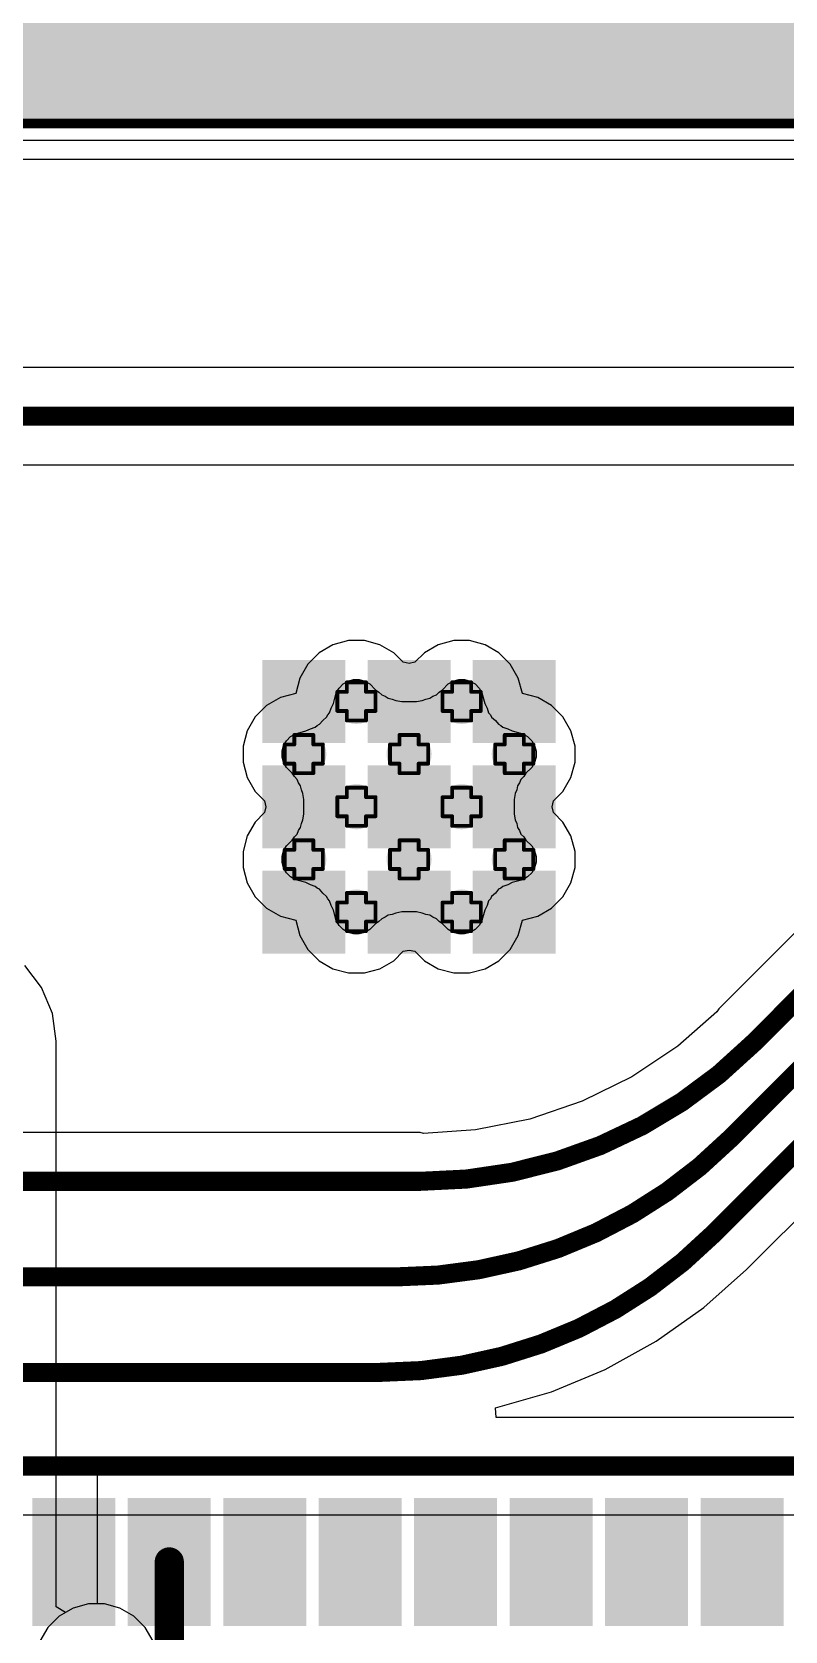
# Model space of a CAD drawing. Header units: inches. Extents: x -5 to 501, y -9 to 81.
# Drawn here: x 33.93 to 43.95, y 13.68 to 34.94 of the extents above; entities that cross this region are included whole.
import ezdxf

# ---------------------------------------------------------------- set-up
doc = ezdxf.new("R2010")
doc.units = ezdxf.units.IN
for name, color, linetype in [('Bottom Layer', 5, 'Continuous'), ('Drill Drawing', 1, 'Continuous'), ('Ground', 16, 'Continuous'), ('Keep-Out Layer', 6, 'Continuous'), ('Multi-Layer', 9, 'Continuous'), ('Pad Holes', 156, 'Continuous'), ('Power', 76, 'Continuous'), ('Top Layer', 1, 'Continuous'), ('Top Overlay', 2, 'Continuous'), ('Top Paste', 8, 'Continuous'), ('Top Solder', 216, 'Continuous')]:
    doc.layers.add(name, color=color, linetype=linetype)

msp = doc.modelspace()

# ---------------------------------------------------------------- hatches: boundary and pattern name
at = {"layer": 'Bottom Layer'}
h = msp.add_hatch(color=5, dxfattribs=at)
edge = h.paths.add_edge_path()
edge.add_arc((38.248, 26.04), 0.3, 0, 360)
h = msp.add_hatch(color=5, dxfattribs=at)
edge = h.paths.add_edge_path()
edge.add_arc((39.648, 26.04), 0.3, 0, 360)
h = msp.add_hatch(color=5, dxfattribs=at)
edge = h.paths.add_edge_path()
edge.add_arc((37.548, 25.34), 0.3, 0, 360)
h = msp.add_hatch(color=5, dxfattribs=at)
edge = h.paths.add_edge_path()
edge.add_arc((38.948, 25.34), 0.3, 0, 360)
h = msp.add_hatch(color=5, dxfattribs=at)
edge = h.paths.add_edge_path()
edge.add_arc((40.348, 25.34), 0.3, 0, 360)
h = msp.add_hatch(color=5, dxfattribs=at)
edge = h.paths.add_edge_path()
edge.add_arc((38.248, 24.64), 0.3, 0, 360)
h = msp.add_hatch(color=5, dxfattribs=at)
edge = h.paths.add_edge_path()
edge.add_arc((39.648, 24.64), 0.3, 0, 360)
h = msp.add_hatch(color=5, dxfattribs=at)
edge = h.paths.add_edge_path()
edge.add_arc((37.548, 23.94), 0.3, 0, 360)
h = msp.add_hatch(color=5, dxfattribs=at)
edge = h.paths.add_edge_path()
edge.add_arc((38.948, 23.94), 0.3, 0, 360)
h = msp.add_hatch(color=5, dxfattribs=at)
edge = h.paths.add_edge_path()
edge.add_arc((40.348, 23.94), 0.3, 0, 360)
h = msp.add_hatch(color=5, dxfattribs=at)
edge = h.paths.add_edge_path()
edge.add_arc((38.248, 23.24), 0.3, 0, 360)
h = msp.add_hatch(color=5, dxfattribs=at)
edge = h.paths.add_edge_path()
edge.add_arc((39.648, 23.24), 0.3, 0, 360)
at = {"layer": 'Ground'}
h = msp.add_hatch(color=16, dxfattribs=at)
edge = h.paths.add_edge_path()
edge.add_arc((38.248, 26.04), 0.3, 0, 360)
h = msp.add_hatch(color=16, dxfattribs=at)
edge = h.paths.add_edge_path()
edge.add_arc((39.648, 26.04), 0.3, 0, 360)
h = msp.add_hatch(color=16, dxfattribs=at)
edge = h.paths.add_edge_path()
edge.add_arc((37.548, 25.34), 0.3, 0, 360)
h = msp.add_hatch(color=16, dxfattribs=at)
edge = h.paths.add_edge_path()
edge.add_arc((38.948, 25.34), 0.3, 0, 360)
h = msp.add_hatch(color=16, dxfattribs=at)
edge = h.paths.add_edge_path()
edge.add_arc((40.348, 25.34), 0.3, 0, 360)
h = msp.add_hatch(color=16, dxfattribs=at)
edge = h.paths.add_edge_path()
edge.add_arc((38.248, 24.64), 0.3, 0, 360)
h = msp.add_hatch(color=16, dxfattribs=at)
edge = h.paths.add_edge_path()
edge.add_arc((39.648, 24.64), 0.3, 0, 360)
h = msp.add_hatch(color=16, dxfattribs=at)
edge = h.paths.add_edge_path()
edge.add_arc((37.548, 23.94), 0.3, 0, 360)
h = msp.add_hatch(color=16, dxfattribs=at)
edge = h.paths.add_edge_path()
edge.add_arc((38.948, 23.94), 0.3, 0, 360)
h = msp.add_hatch(color=16, dxfattribs=at)
edge = h.paths.add_edge_path()
edge.add_arc((40.348, 23.94), 0.3, 0, 360)
h = msp.add_hatch(color=16, dxfattribs=at)
edge = h.paths.add_edge_path()
edge.add_arc((38.248, 23.24), 0.3, 0, 360)
h = msp.add_hatch(color=16, dxfattribs=at)
edge = h.paths.add_edge_path()
edge.add_arc((39.648, 23.24), 0.3, 0, 360)
at = {"layer": 'Keep-Out Layer'}
msp.add_hatch(color=6, dxfattribs=at).paths.add_polyline_path([(31.156, 33.767), (49.24, 33.767), (49.24, 39.863), (31.156, 39.863)])
at = {"layer": 'Multi-Layer'}
h = msp.add_hatch(color=9, dxfattribs=at)
edge = h.paths.add_edge_path()
edge.add_arc((38.248, 26.04), 0.3, 0, 360)
h = msp.add_hatch(color=9, dxfattribs=at)
edge = h.paths.add_edge_path()
edge.add_arc((39.648, 26.04), 0.3, 0, 360)
h = msp.add_hatch(color=9, dxfattribs=at)
edge = h.paths.add_edge_path()
edge.add_arc((37.548, 25.34), 0.3, 0, 360)
h = msp.add_hatch(color=9, dxfattribs=at)
edge = h.paths.add_edge_path()
edge.add_arc((38.948, 25.34), 0.3, 0, 360)
h = msp.add_hatch(color=9, dxfattribs=at)
edge = h.paths.add_edge_path()
edge.add_arc((40.348, 25.34), 0.3, 0, 360)
h = msp.add_hatch(color=9, dxfattribs=at)
edge = h.paths.add_edge_path()
edge.add_arc((38.248, 24.64), 0.3, 0, 360)
h = msp.add_hatch(color=9, dxfattribs=at)
edge = h.paths.add_edge_path()
edge.add_arc((39.648, 24.64), 0.3, 0, 360)
h = msp.add_hatch(color=9, dxfattribs=at)
edge = h.paths.add_edge_path()
edge.add_arc((37.548, 23.94), 0.3, 0, 360)
h = msp.add_hatch(color=9, dxfattribs=at)
edge = h.paths.add_edge_path()
edge.add_arc((38.948, 23.94), 0.3, 0, 360)
h = msp.add_hatch(color=9, dxfattribs=at)
edge = h.paths.add_edge_path()
edge.add_arc((40.348, 23.94), 0.3, 0, 360)
h = msp.add_hatch(color=9, dxfattribs=at)
edge = h.paths.add_edge_path()
edge.add_arc((38.248, 23.24), 0.3, 0, 360)
h = msp.add_hatch(color=9, dxfattribs=at)
edge = h.paths.add_edge_path()
edge.add_arc((39.648, 23.24), 0.3, 0, 360)
at = {"layer": 'Pad Holes'}
h = msp.add_hatch(color=7, dxfattribs=at)
edge = h.paths.add_edge_path()
edge.add_arc((38.248, 26.04), 0.15, 0, 360)
h = msp.add_hatch(color=7, dxfattribs=at)
edge = h.paths.add_edge_path()
edge.add_arc((39.648, 26.04), 0.15, 0, 360)
h = msp.add_hatch(color=7, dxfattribs=at)
edge = h.paths.add_edge_path()
edge.add_arc((37.548, 25.34), 0.15, 0, 360)
h = msp.add_hatch(color=7, dxfattribs=at)
edge = h.paths.add_edge_path()
edge.add_arc((38.948, 25.34), 0.15, 0, 360)
h = msp.add_hatch(color=7, dxfattribs=at)
edge = h.paths.add_edge_path()
edge.add_arc((40.348, 25.34), 0.15, 0, 360)
h = msp.add_hatch(color=7, dxfattribs=at)
edge = h.paths.add_edge_path()
edge.add_arc((38.248, 24.64), 0.15, 0, 360)
h = msp.add_hatch(color=7, dxfattribs=at)
edge = h.paths.add_edge_path()
edge.add_arc((39.648, 24.64), 0.15, 0, 360)
h = msp.add_hatch(color=7, dxfattribs=at)
edge = h.paths.add_edge_path()
edge.add_arc((37.548, 23.94), 0.15, 0, 360)
h = msp.add_hatch(color=7, dxfattribs=at)
edge = h.paths.add_edge_path()
edge.add_arc((38.948, 23.94), 0.15, 0, 360)
h = msp.add_hatch(color=7, dxfattribs=at)
edge = h.paths.add_edge_path()
edge.add_arc((40.348, 23.94), 0.15, 0, 360)
h = msp.add_hatch(color=7, dxfattribs=at)
edge = h.paths.add_edge_path()
edge.add_arc((38.248, 23.24), 0.15, 0, 360)
h = msp.add_hatch(color=7, dxfattribs=at)
edge = h.paths.add_edge_path()
edge.add_arc((39.648, 23.24), 0.15, 0, 360)
at = {"layer": 'Power'}
h = msp.add_hatch(color=76, dxfattribs=at)
edge = h.paths.add_edge_path()
edge.add_arc((38.248, 26.04), 0.3, 0, 360)
h = msp.add_hatch(color=76, dxfattribs=at)
edge = h.paths.add_edge_path()
edge.add_arc((39.648, 26.04), 0.3, 0, 360)
h = msp.add_hatch(color=76, dxfattribs=at)
edge = h.paths.add_edge_path()
edge.add_arc((37.548, 25.34), 0.3, 0, 360)
h = msp.add_hatch(color=76, dxfattribs=at)
edge = h.paths.add_edge_path()
edge.add_arc((38.948, 25.34), 0.3, 0, 360)
h = msp.add_hatch(color=76, dxfattribs=at)
edge = h.paths.add_edge_path()
edge.add_arc((40.348, 25.34), 0.3, 0, 360)
h = msp.add_hatch(color=76, dxfattribs=at)
edge = h.paths.add_edge_path()
edge.add_arc((38.248, 24.64), 0.3, 0, 360)
h = msp.add_hatch(color=76, dxfattribs=at)
edge = h.paths.add_edge_path()
edge.add_arc((39.648, 24.64), 0.3, 0, 360)
h = msp.add_hatch(color=76, dxfattribs=at)
edge = h.paths.add_edge_path()
edge.add_arc((37.548, 23.94), 0.3, 0, 360)
h = msp.add_hatch(color=76, dxfattribs=at)
edge = h.paths.add_edge_path()
edge.add_arc((38.948, 23.94), 0.3, 0, 360)
h = msp.add_hatch(color=76, dxfattribs=at)
edge = h.paths.add_edge_path()
edge.add_arc((40.348, 23.94), 0.3, 0, 360)
h = msp.add_hatch(color=76, dxfattribs=at)
edge = h.paths.add_edge_path()
edge.add_arc((38.248, 23.24), 0.3, 0, 360)
h = msp.add_hatch(color=76, dxfattribs=at)
edge = h.paths.add_edge_path()
edge.add_arc((39.648, 23.24), 0.3, 0, 360)
at = {"layer": 'Top Layer'}
for points in [[(37.098, 26.49), (37.998, 26.49), (37.998, 25.59), (37.098, 25.59)], [(38.498, 26.49), (39.398, 26.49), (39.398, 25.59), (38.498, 25.59)], [(39.898, 26.49), (40.798, 26.49), (40.798, 25.59), (39.898, 25.59)], [(37.098, 25.09), (37.998, 25.09), (37.998, 24.19), (37.098, 24.19)], [(38.498, 25.09), (39.398, 25.09), (39.398, 24.19), (38.498, 24.19)], [(39.898, 25.09), (40.798, 25.09), (40.798, 24.19), (39.898, 24.19)], [(37.098, 23.69), (37.998, 23.69), (37.998, 22.79), (37.098, 22.79)], [(38.498, 23.69), (39.398, 23.69), (39.398, 22.79), (38.498, 22.79)], [(39.898, 23.69), (40.798, 23.69), (40.798, 22.79), (39.898, 22.79)], [(34.038, 13.85), (34.038, 15.35), (34.938, 15.35), (34.938, 13.85)], [(35.308, 13.85), (35.308, 15.35), (36.208, 15.35), (36.208, 13.85)], [(36.578, 13.85), (36.578, 15.35), (37.478, 15.35), (37.478, 13.85)], [(37.848, 13.85), (37.848, 15.35), (38.748, 15.35), (38.748, 13.85)], [(39.118, 13.85), (39.118, 15.35), (40.018, 15.35), (40.018, 13.85)], [(40.388, 13.85), (40.388, 15.35), (41.288, 15.35), (41.288, 13.85)], [(41.658, 13.85), (41.658, 15.35), (42.558, 15.35), (42.558, 13.85)], [(42.928, 13.85), (42.928, 15.35), (43.828, 15.35), (43.828, 13.85)]]:
    msp.add_hatch(color=1, dxfattribs=at).paths.add_polyline_path(points)
h = msp.add_hatch(color=1, dxfattribs=at)
edge = h.paths.add_edge_path()
edge.add_arc((38.248, 26.04), 0.3, 0, 360)
h = msp.add_hatch(color=1, dxfattribs=at)
edge = h.paths.add_edge_path()
edge.add_arc((39.648, 26.04), 0.3, 0, 360)
h = msp.add_hatch(color=1, dxfattribs=at)
edge = h.paths.add_edge_path()
edge.add_arc((37.548, 25.34), 0.3, 0, 360)
h = msp.add_hatch(color=1, dxfattribs=at)
edge = h.paths.add_edge_path()
edge.add_arc((38.948, 25.34), 0.3, 0, 360)
h = msp.add_hatch(color=1, dxfattribs=at)
edge = h.paths.add_edge_path()
edge.add_arc((40.348, 25.34), 0.3, 0, 360)
h = msp.add_hatch(color=1, dxfattribs=at)
edge = h.paths.add_edge_path()
edge.add_arc((38.248, 24.64), 0.3, 0, 360)
h = msp.add_hatch(color=1, dxfattribs=at)
edge = h.paths.add_edge_path()
edge.add_arc((39.648, 24.64), 0.3, 0, 360)
h = msp.add_hatch(color=1, dxfattribs=at)
edge = h.paths.add_edge_path()
edge.add_arc((37.548, 23.94), 0.3, 0, 360)
h = msp.add_hatch(color=1, dxfattribs=at)
edge = h.paths.add_edge_path()
edge.add_arc((38.948, 23.94), 0.3, 0, 360)
h = msp.add_hatch(color=1, dxfattribs=at)
edge = h.paths.add_edge_path()
edge.add_arc((40.348, 23.94), 0.3, 0, 360)
h = msp.add_hatch(color=1, dxfattribs=at)
edge = h.paths.add_edge_path()
edge.add_arc((38.248, 23.24), 0.3, 0, 360)
h = msp.add_hatch(color=1, dxfattribs=at)
edge = h.paths.add_edge_path()
edge.add_arc((39.648, 23.24), 0.3, 0, 360)
at = {"layer": 'Top Paste'}
for points in [[(37.098, 26.49), (37.998, 26.49), (37.998, 25.59), (37.098, 25.59)], [(38.498, 26.49), (39.398, 26.49), (39.398, 25.59), (38.498, 25.59)], [(39.898, 26.49), (40.798, 26.49), (40.798, 25.59), (39.898, 25.59)], [(37.098, 25.09), (37.998, 25.09), (37.998, 24.19), (37.098, 24.19)], [(38.498, 25.09), (39.398, 25.09), (39.398, 24.19), (38.498, 24.19)], [(39.898, 25.09), (40.798, 25.09), (40.798, 24.19), (39.898, 24.19)], [(37.098, 23.69), (37.998, 23.69), (37.998, 22.79), (37.098, 22.79)], [(38.498, 23.69), (39.398, 23.69), (39.398, 22.79), (38.498, 22.79)], [(39.898, 23.69), (40.798, 23.69), (40.798, 22.79), (39.898, 22.79)], [(34.038, 13.85), (34.038, 15.35), (34.938, 15.35), (34.938, 13.85)], [(35.308, 13.85), (35.308, 15.35), (36.208, 15.35), (36.208, 13.85)], [(36.578, 13.85), (36.578, 15.35), (37.478, 15.35), (37.478, 13.85)], [(37.848, 13.85), (37.848, 15.35), (38.748, 15.35), (38.748, 13.85)], [(39.118, 13.85), (39.118, 15.35), (40.018, 15.35), (40.018, 13.85)], [(40.388, 13.85), (40.388, 15.35), (41.288, 15.35), (41.288, 13.85)], [(41.658, 13.85), (41.658, 15.35), (42.558, 15.35), (42.558, 13.85)], [(42.928, 13.85), (42.928, 15.35), (43.828, 15.35), (43.828, 13.85)]]:
    msp.add_hatch(color=8, dxfattribs=at).paths.add_polyline_path(points)
at = {"layer": 'Top Solder'}
for points in [[(36.996, 26.591), (38.1, 26.591), (38.1, 25.488), (36.996, 25.488)], [(38.396, 26.591), (39.5, 26.591), (39.5, 25.488), (38.396, 25.488)], [(39.796, 26.591), (40.9, 26.591), (40.9, 25.488), (39.796, 25.488)], [(36.996, 25.191), (38.1, 25.191), (38.1, 24.088), (36.996, 24.088)], [(38.396, 25.191), (39.5, 25.191), (39.5, 24.088), (38.396, 24.088)], [(39.796, 25.191), (40.9, 25.191), (40.9, 24.088), (39.796, 24.088)], [(36.996, 23.791), (38.1, 23.791), (38.1, 22.688), (36.996, 22.688)], [(38.396, 23.791), (39.5, 23.791), (39.5, 22.688), (38.396, 22.688)], [(39.796, 23.791), (40.9, 23.791), (40.9, 22.688), (39.796, 22.688)], [(33.936, 13.748), (33.936, 15.451), (35.04, 15.451), (35.04, 13.748)], [(35.206, 13.748), (35.206, 15.451), (36.31, 15.451), (36.31, 13.748)], [(36.476, 13.748), (36.476, 15.451), (37.58, 15.451), (37.58, 13.748)], [(37.746, 13.748), (37.746, 15.451), (38.85, 15.451), (38.85, 13.748)], [(39.016, 13.748), (39.016, 15.451), (40.12, 15.451), (40.12, 13.748)], [(40.286, 13.748), (40.286, 15.451), (41.39, 15.451), (41.39, 13.748)], [(41.556, 13.748), (41.556, 15.451), (42.66, 15.451), (42.66, 13.748)], [(42.826, 13.748), (42.826, 15.451), (43.93, 15.451), (43.93, 13.748)]]:
    msp.add_hatch(color=216, dxfattribs=at).paths.add_polyline_path(points)

# ---------------------------------------------------------------- linework, layer by layer
at = {"layer": 'Bottom Layer'}
for p, q in [((21.107, 33.503), (59.411, 33.503)), ((31.156, 33.249), (49.24, 33.249)), ((49.765, 30.48), (33.286, 30.48)), ((33.286, 29.185), (49.765, 29.185)), ((50.211, 29.095), (43.068, 21.952)), ((43.448, 18.497), (49.524, 24.573)), ((43.043, 21.914), (42.523, 21.458)), ((43.068, 21.952), (43.043, 21.914)), ((42.523, 21.458), (41.91, 21.049)), ((41.91, 21.049), (41.25, 20.724)), ((41.25, 20.724), (40.553, 20.487)), ((40.553, 20.487), (39.831, 20.343)), ((39.096, 20.307), (33.286, 20.307)), ((39.14, 20.298), (39.096, 20.307)), ((39.831, 20.343), (39.14, 20.298)), ((43.438, 18.49), (43.448, 18.497)), ((42.869, 17.981), (43.438, 18.49)), ((42.237, 17.533), (42.869, 17.981)), ((41.558, 17.158), (42.237, 17.533)), ((40.842, 16.862), (41.558, 17.158)), ((40.098, 16.647), (40.842, 16.862)), ((40.108, 16.522), (40.098, 16.647)), ((45.252, 16.522), (40.108, 16.522)), ((33.286, 15.228), (45.252, 15.228)), ((34.684, 14.041), (34.478, 13.986)), ((34.897, 14.041), (34.684, 14.041)), ((35.102, 13.986), (34.897, 14.041)), ((34.294, 13.88), (34.144, 13.73)), ((34.478, 13.986), (34.294, 13.88)), ((35.286, 13.88), (35.102, 13.986)), ((35.437, 13.73), (35.286, 13.88)), ((34.144, 13.73), (34.037, 13.545)), ((35.543, 13.545), (35.437, 13.73))]:
    msp.add_line(p, q, dxfattribs=at)
at = {"layer": 'Bottom Layer', "const_width": 0.254}
for points in [[(43.526, 21.494), (53.877, 31.845)], [(43.218, 20.224), (54.46, 31.466)], [(42.99, 18.954), (54.78, 30.745)], [(32.791, 29.832), (49.765, 29.832)], [(32.791, 19.66), (39.096, 19.66)], [(32.791, 18.39), (38.789, 18.39)], [(32.791, 17.12), (38.56, 17.12)], [(32.791, 15.875), (45.252, 15.875)]]:
    msp.add_lwpolyline(points, dxfattribs=at)
for points in [[(43.526, 21.494, -0.198912), (39.096, 19.66)], [(43.218, 20.224, -0.198913), (38.789, 18.39)], [(42.99, 18.954, -0.198913), (38.56, 17.12)]]:
    msp.add_lwpolyline(points, format="xyb", dxfattribs=at)
at = {"layer": 'Bottom Layer', "const_width": 0.127}
for points in [[(43.462, 21.494, 1), (43.589, 21.494, 1)], [(43.462, 21.494, 1), (43.589, 21.494, 1)], [(43.155, 20.224, 1), (43.282, 20.224, 1)], [(43.155, 20.224, 1), (43.282, 20.224, 1)], [(39.032, 19.66, 1), (39.159, 19.66, 1)], [(39.032, 19.66, 1), (39.159, 19.66, 1)], [(42.926, 18.954, 1), (43.053, 18.954, 1)], [(42.926, 18.954, 1), (43.053, 18.954, 1)], [(38.725, 18.39, 1), (38.852, 18.39, 1)], [(38.725, 18.39, 1), (38.852, 18.39, 1)], [(38.496, 17.12, 1), (38.623, 17.12, 1)], [(38.496, 17.12, 1), (38.623, 17.12, 1)]]:
    msp.add_lwpolyline(points, format="xyb", close=True, dxfattribs=at)
at = {"layer": 'Drill Drawing', "const_width": 0.0508}
for points in [[(37.994, 25.913), (37.994, 26.167)], [(37.994, 26.167), (38.121, 26.167)], [(38.121, 26.167), (38.121, 26.294)], [(38.121, 26.294), (38.375, 26.294)], [(38.375, 26.167), (38.375, 26.294)], [(38.375, 26.167), (38.502, 26.167)], [(38.502, 25.913), (38.502, 26.167)], [(39.394, 25.913), (39.394, 26.167)], [(39.394, 26.167), (39.521, 26.167)], [(39.521, 26.167), (39.521, 26.294)], [(39.521, 26.294), (39.775, 26.294)], [(39.775, 26.167), (39.775, 26.294)], [(39.775, 26.167), (39.902, 26.167)], [(39.902, 25.913), (39.902, 26.167)], [(37.994, 25.913), (38.121, 25.913)], [(38.121, 25.786), (38.121, 25.913)], [(38.375, 25.913), (38.502, 25.913)], [(38.375, 25.786), (38.375, 25.913)], [(39.394, 25.913), (39.521, 25.913)], [(39.521, 25.786), (39.521, 25.913)], [(39.775, 25.913), (39.902, 25.913)], [(39.775, 25.786), (39.775, 25.913)], [(38.121, 25.786), (38.375, 25.786)], [(39.521, 25.786), (39.775, 25.786)], [(37.421, 25.467), (37.421, 25.594)], [(37.421, 25.594), (37.675, 25.594)], [(37.675, 25.467), (37.675, 25.594)], [(38.821, 25.467), (38.821, 25.594)], [(38.821, 25.594), (39.075, 25.594)], [(39.075, 25.467), (39.075, 25.594)], [(40.221, 25.467), (40.221, 25.594)], [(40.221, 25.594), (40.475, 25.594)], [(40.475, 25.467), (40.475, 25.594)], [(37.294, 25.213), (37.294, 25.467)], [(37.294, 25.467), (37.421, 25.467)], [(37.675, 25.467), (37.802, 25.467)], [(37.802, 25.213), (37.802, 25.467)], [(38.694, 25.213), (38.694, 25.467)], [(38.694, 25.467), (38.821, 25.467)], [(39.075, 25.467), (39.202, 25.467)], [(39.202, 25.213), (39.202, 25.467)], [(40.094, 25.213), (40.094, 25.467)], [(40.094, 25.467), (40.221, 25.467)], [(40.475, 25.467), (40.602, 25.467)], [(40.602, 25.213), (40.602, 25.467)], [(37.294, 25.213), (37.421, 25.213)], [(37.421, 25.086), (37.421, 25.213)], [(37.421, 25.086), (37.675, 25.086)], [(37.675, 25.213), (37.802, 25.213)], [(37.675, 25.086), (37.675, 25.213)], [(38.694, 25.213), (38.821, 25.213)], [(38.821, 25.086), (38.821, 25.213)], [(38.821, 25.086), (39.075, 25.086)], [(39.075, 25.213), (39.202, 25.213)], [(39.075, 25.086), (39.075, 25.213)], [(40.094, 25.213), (40.221, 25.213)], [(40.221, 25.086), (40.221, 25.213)], [(40.221, 25.086), (40.475, 25.086)], [(40.475, 25.213), (40.602, 25.213)], [(40.475, 25.086), (40.475, 25.213)], [(38.121, 24.767), (38.121, 24.894)], [(38.121, 24.894), (38.375, 24.894)], [(38.375, 24.767), (38.375, 24.894)], [(39.521, 24.767), (39.521, 24.894)], [(39.521, 24.894), (39.775, 24.894)], [(39.775, 24.767), (39.775, 24.894)], [(37.994, 24.513), (37.994, 24.767)], [(37.994, 24.767), (38.121, 24.767)], [(38.375, 24.767), (38.502, 24.767)], [(38.502, 24.513), (38.502, 24.767)], [(39.394, 24.513), (39.394, 24.767)], [(39.394, 24.767), (39.521, 24.767)], [(39.775, 24.767), (39.902, 24.767)], [(39.902, 24.513), (39.902, 24.767)], [(37.994, 24.513), (38.121, 24.513)], [(38.121, 24.386), (38.121, 24.513)], [(38.375, 24.513), (38.502, 24.513)], [(38.375, 24.386), (38.375, 24.513)], [(39.394, 24.513), (39.521, 24.513)], [(39.521, 24.386), (39.521, 24.513)], [(39.775, 24.513), (39.902, 24.513)], [(39.775, 24.386), (39.775, 24.513)], [(38.121, 24.386), (38.375, 24.386)], [(39.521, 24.386), (39.775, 24.386)], [(37.294, 23.813), (37.294, 24.067)], [(37.294, 24.067), (37.421, 24.067)], [(37.421, 24.067), (37.421, 24.194)], [(37.421, 24.194), (37.675, 24.194)], [(37.675, 24.067), (37.675, 24.194)], [(37.675, 24.067), (37.802, 24.067)], [(37.802, 23.813), (37.802, 24.067)], [(38.694, 23.813), (38.694, 24.067)], [(38.694, 24.067), (38.821, 24.067)], [(38.821, 24.067), (38.821, 24.194)], [(38.821, 24.194), (39.075, 24.194)], [(39.075, 24.067), (39.075, 24.194)], [(39.075, 24.067), (39.202, 24.067)], [(39.202, 23.813), (39.202, 24.067)], [(40.094, 23.813), (40.094, 24.067)], [(40.094, 24.067), (40.221, 24.067)], [(40.221, 24.067), (40.221, 24.194)], [(40.221, 24.194), (40.475, 24.194)], [(40.475, 24.067), (40.475, 24.194)], [(40.475, 24.067), (40.602, 24.067)], [(40.602, 23.813), (40.602, 24.067)], [(37.294, 23.813), (37.421, 23.813)], [(37.421, 23.686), (37.421, 23.813)], [(37.675, 23.813), (37.802, 23.813)], [(37.675, 23.686), (37.675, 23.813)], [(38.694, 23.813), (38.821, 23.813)], [(38.821, 23.686), (38.821, 23.813)], [(39.075, 23.813), (39.202, 23.813)], [(39.075, 23.686), (39.075, 23.813)], [(40.094, 23.813), (40.221, 23.813)], [(40.221, 23.686), (40.221, 23.813)], [(40.475, 23.813), (40.602, 23.813)], [(40.475, 23.686), (40.475, 23.813)], [(37.421, 23.686), (37.675, 23.686)], [(38.821, 23.686), (39.075, 23.686)], [(40.221, 23.686), (40.475, 23.686)], [(37.994, 23.113), (37.994, 23.367)], [(37.994, 23.367), (38.121, 23.367)], [(38.121, 23.367), (38.121, 23.494)], [(38.121, 23.494), (38.375, 23.494)], [(38.375, 23.367), (38.375, 23.494)], [(38.375, 23.367), (38.502, 23.367)], [(38.502, 23.113), (38.502, 23.367)], [(39.394, 23.113), (39.394, 23.367)], [(39.394, 23.367), (39.521, 23.367)], [(39.521, 23.367), (39.521, 23.494)], [(39.521, 23.494), (39.775, 23.494)], [(39.775, 23.367), (39.775, 23.494)], [(39.775, 23.367), (39.902, 23.367)], [(39.902, 23.113), (39.902, 23.367)], [(37.994, 23.113), (38.121, 23.113)], [(38.121, 22.986), (38.121, 23.113)], [(38.121, 22.986), (38.375, 22.986)], [(38.375, 23.113), (38.502, 23.113)], [(38.375, 22.986), (38.375, 23.113)], [(39.394, 23.113), (39.521, 23.113)], [(39.521, 22.986), (39.521, 23.113)], [(39.521, 22.986), (39.775, 22.986)], [(39.775, 23.113), (39.902, 23.113)], [(39.775, 22.986), (39.775, 23.113)]]:
    msp.add_lwpolyline(points, dxfattribs=at)
at = {"layer": 'Drill Drawing', "const_width": 0.0254}
for points in [[(37.981, 26.167, 1), (38.007, 26.167, 1)], [(37.981, 26.167, 1), (38.007, 26.167, 1)], [(38.108, 26.294, 1), (38.134, 26.294, 1)], [(38.108, 26.294, 1), (38.134, 26.294, 1)], [(38.108, 26.167, 1), (38.134, 26.167, 1)], [(38.108, 26.167, 1), (38.134, 26.167, 1)], [(38.362, 26.294, 1), (38.388, 26.294, 1)], [(38.362, 26.294, 1), (38.388, 26.294, 1)], [(38.362, 26.167, 1), (38.388, 26.167, 1)], [(38.362, 26.167, 1), (38.388, 26.167, 1)], [(38.489, 26.167, 1), (38.515, 26.167, 1)], [(38.489, 26.167, 1), (38.515, 26.167, 1)], [(39.381, 26.167, 1), (39.407, 26.167, 1)], [(39.381, 26.167, 1), (39.407, 26.167, 1)], [(39.508, 26.294, 1), (39.534, 26.294, 1)], [(39.508, 26.294, 1), (39.534, 26.294, 1)], [(39.508, 26.167, 1), (39.534, 26.167, 1)], [(39.508, 26.167, 1), (39.534, 26.167, 1)], [(39.762, 26.294, 1), (39.788, 26.294, 1)], [(39.762, 26.294, 1), (39.788, 26.294, 1)], [(39.762, 26.167, 1), (39.788, 26.167, 1)], [(39.762, 26.167, 1), (39.788, 26.167, 1)], [(39.889, 26.167, 1), (39.915, 26.167, 1)], [(39.889, 26.167, 1), (39.915, 26.167, 1)], [(37.981, 25.913, 1), (38.007, 25.913, 1)], [(37.981, 25.913, 1), (38.007, 25.913, 1)], [(38.108, 25.913, 1), (38.134, 25.913, 1)], [(38.108, 25.913, 1), (38.134, 25.913, 1)], [(38.362, 25.913, 1), (38.388, 25.913, 1)], [(38.362, 25.913, 1), (38.388, 25.913, 1)], [(38.489, 25.913, 1), (38.515, 25.913, 1)], [(38.489, 25.913, 1), (38.515, 25.913, 1)], [(39.381, 25.913, 1), (39.407, 25.913, 1)], [(39.381, 25.913, 1), (39.407, 25.913, 1)], [(39.508, 25.913, 1), (39.534, 25.913, 1)], [(39.508, 25.913, 1), (39.534, 25.913, 1)], [(39.762, 25.913, 1), (39.788, 25.913, 1)], [(39.762, 25.913, 1), (39.788, 25.913, 1)], [(39.889, 25.913, 1), (39.915, 25.913, 1)], [(39.889, 25.913, 1), (39.915, 25.913, 1)], [(38.108, 25.786, 1), (38.134, 25.786, 1)], [(38.108, 25.786, 1), (38.134, 25.786, 1)], [(38.362, 25.786, 1), (38.388, 25.786, 1)], [(38.362, 25.786, 1), (38.388, 25.786, 1)], [(39.508, 25.786, 1), (39.534, 25.786, 1)], [(39.508, 25.786, 1), (39.534, 25.786, 1)], [(39.762, 25.786, 1), (39.788, 25.786, 1)], [(39.762, 25.786, 1), (39.788, 25.786, 1)], [(37.408, 25.594, 1), (37.434, 25.594, 1)], [(37.408, 25.594, 1), (37.434, 25.594, 1)], [(37.662, 25.594, 1), (37.688, 25.594, 1)], [(37.662, 25.594, 1), (37.688, 25.594, 1)], [(38.808, 25.594, 1), (38.834, 25.594, 1)], [(38.808, 25.594, 1), (38.834, 25.594, 1)], [(39.062, 25.594, 1), (39.088, 25.594, 1)], [(39.062, 25.594, 1), (39.088, 25.594, 1)], [(40.208, 25.594, 1), (40.234, 25.594, 1)], [(40.208, 25.594, 1), (40.234, 25.594, 1)], [(40.462, 25.594, 1), (40.488, 25.594, 1)], [(40.462, 25.594, 1), (40.488, 25.594, 1)], [(37.281, 25.467, 1), (37.307, 25.467, 1)], [(37.281, 25.467, 1), (37.307, 25.467, 1)], [(37.408, 25.467, 1), (37.434, 25.467, 1)], [(37.408, 25.467, 1), (37.434, 25.467, 1)], [(37.662, 25.467, 1), (37.688, 25.467, 1)], [(37.662, 25.467, 1), (37.688, 25.467, 1)], [(37.789, 25.467, 1), (37.815, 25.467, 1)], [(37.789, 25.467, 1), (37.815, 25.467, 1)], [(38.681, 25.467, 1), (38.707, 25.467, 1)], [(38.681, 25.467, 1), (38.707, 25.467, 1)], [(38.808, 25.467, 1), (38.834, 25.467, 1)], [(38.808, 25.467, 1), (38.834, 25.467, 1)], [(39.062, 25.467, 1), (39.088, 25.467, 1)], [(39.062, 25.467, 1), (39.088, 25.467, 1)], [(39.189, 25.467, 1), (39.215, 25.467, 1)], [(39.189, 25.467, 1), (39.215, 25.467, 1)], [(40.081, 25.467, 1), (40.107, 25.467, 1)], [(40.081, 25.467, 1), (40.107, 25.467, 1)], [(40.208, 25.467, 1), (40.234, 25.467, 1)], [(40.208, 25.467, 1), (40.234, 25.467, 1)], [(40.462, 25.467, 1), (40.488, 25.467, 1)], [(40.462, 25.467, 1), (40.488, 25.467, 1)], [(40.589, 25.467, 1), (40.615, 25.467, 1)], [(40.589, 25.467, 1), (40.615, 25.467, 1)], [(37.281, 25.213, 1), (37.307, 25.213, 1)], [(37.281, 25.213, 1), (37.307, 25.213, 1)], [(37.408, 25.213, 1), (37.434, 25.213, 1)], [(37.408, 25.213, 1), (37.434, 25.213, 1)], [(37.408, 25.086, 1), (37.434, 25.086, 1)], [(37.408, 25.086, 1), (37.434, 25.086, 1)], [(37.662, 25.213, 1), (37.688, 25.213, 1)], [(37.662, 25.213, 1), (37.688, 25.213, 1)], [(37.662, 25.086, 1), (37.688, 25.086, 1)], [(37.662, 25.086, 1), (37.688, 25.086, 1)], [(37.789, 25.213, 1), (37.815, 25.213, 1)], [(37.789, 25.213, 1), (37.815, 25.213, 1)], [(38.681, 25.213, 1), (38.707, 25.213, 1)], [(38.681, 25.213, 1), (38.707, 25.213, 1)], [(38.808, 25.213, 1), (38.834, 25.213, 1)], [(38.808, 25.213, 1), (38.834, 25.213, 1)], [(38.808, 25.086, 1), (38.834, 25.086, 1)], [(38.808, 25.086, 1), (38.834, 25.086, 1)], [(39.062, 25.213, 1), (39.088, 25.213, 1)], [(39.062, 25.213, 1), (39.088, 25.213, 1)], [(39.062, 25.086, 1), (39.088, 25.086, 1)], [(39.062, 25.086, 1), (39.088, 25.086, 1)], [(39.189, 25.213, 1), (39.215, 25.213, 1)], [(39.189, 25.213, 1), (39.215, 25.213, 1)], [(40.081, 25.213, 1), (40.107, 25.213, 1)], [(40.081, 25.213, 1), (40.107, 25.213, 1)], [(40.208, 25.213, 1), (40.234, 25.213, 1)], [(40.208, 25.213, 1), (40.234, 25.213, 1)], [(40.208, 25.086, 1), (40.234, 25.086, 1)], [(40.208, 25.086, 1), (40.234, 25.086, 1)], [(40.462, 25.213, 1), (40.488, 25.213, 1)], [(40.462, 25.213, 1), (40.488, 25.213, 1)], [(40.462, 25.086, 1), (40.488, 25.086, 1)], [(40.462, 25.086, 1), (40.488, 25.086, 1)], [(40.589, 25.213, 1), (40.615, 25.213, 1)], [(40.589, 25.213, 1), (40.615, 25.213, 1)], [(38.108, 24.894, 1), (38.134, 24.894, 1)], [(38.108, 24.894, 1), (38.134, 24.894, 1)], [(38.362, 24.894, 1), (38.388, 24.894, 1)], [(38.362, 24.894, 1), (38.388, 24.894, 1)], [(39.508, 24.894, 1), (39.534, 24.894, 1)], [(39.508, 24.894, 1), (39.534, 24.894, 1)], [(39.762, 24.894, 1), (39.788, 24.894, 1)], [(39.762, 24.894, 1), (39.788, 24.894, 1)], [(37.981, 24.767, 1), (38.007, 24.767, 1)], [(37.981, 24.767, 1), (38.007, 24.767, 1)], [(38.108, 24.767, 1), (38.134, 24.767, 1)], [(38.108, 24.767, 1), (38.134, 24.767, 1)], [(38.362, 24.767, 1), (38.388, 24.767, 1)], [(38.362, 24.767, 1), (38.388, 24.767, 1)], [(38.489, 24.767, 1), (38.515, 24.767, 1)], [(38.489, 24.767, 1), (38.515, 24.767, 1)], [(39.381, 24.767, 1), (39.407, 24.767, 1)], [(39.381, 24.767, 1), (39.407, 24.767, 1)], [(39.508, 24.767, 1), (39.534, 24.767, 1)], [(39.508, 24.767, 1), (39.534, 24.767, 1)], [(39.762, 24.767, 1), (39.788, 24.767, 1)], [(39.762, 24.767, 1), (39.788, 24.767, 1)], [(39.889, 24.767, 1), (39.915, 24.767, 1)], [(39.889, 24.767, 1), (39.915, 24.767, 1)], [(37.981, 24.513, 1), (38.007, 24.513, 1)], [(37.981, 24.513, 1), (38.007, 24.513, 1)], [(38.108, 24.513, 1), (38.134, 24.513, 1)], [(38.108, 24.513, 1), (38.134, 24.513, 1)], [(38.362, 24.513, 1), (38.388, 24.513, 1)], [(38.362, 24.513, 1), (38.388, 24.513, 1)], [(38.489, 24.513, 1), (38.515, 24.513, 1)], [(38.489, 24.513, 1), (38.515, 24.513, 1)], [(39.381, 24.513, 1), (39.407, 24.513, 1)], [(39.381, 24.513, 1), (39.407, 24.513, 1)], [(39.508, 24.513, 1), (39.534, 24.513, 1)], [(39.508, 24.513, 1), (39.534, 24.513, 1)], [(39.762, 24.513, 1), (39.788, 24.513, 1)], [(39.762, 24.513, 1), (39.788, 24.513, 1)], [(39.889, 24.513, 1), (39.915, 24.513, 1)], [(39.889, 24.513, 1), (39.915, 24.513, 1)], [(38.108, 24.386, 1), (38.134, 24.386, 1)], [(38.108, 24.386, 1), (38.134, 24.386, 1)], [(38.362, 24.386, 1), (38.388, 24.386, 1)], [(38.362, 24.386, 1), (38.388, 24.386, 1)], [(39.508, 24.386, 1), (39.534, 24.386, 1)], [(39.508, 24.386, 1), (39.534, 24.386, 1)], [(39.762, 24.386, 1), (39.788, 24.386, 1)], [(39.762, 24.386, 1), (39.788, 24.386, 1)], [(37.281, 24.067, 1), (37.307, 24.067, 1)], [(37.281, 24.067, 1), (37.307, 24.067, 1)], [(37.408, 24.194, 1), (37.434, 24.194, 1)], [(37.408, 24.194, 1), (37.434, 24.194, 1)], [(37.408, 24.067, 1), (37.434, 24.067, 1)], [(37.408, 24.067, 1), (37.434, 24.067, 1)], [(37.662, 24.194, 1), (37.688, 24.194, 1)], [(37.662, 24.194, 1), (37.688, 24.194, 1)], [(37.662, 24.067, 1), (37.688, 24.067, 1)], [(37.662, 24.067, 1), (37.688, 24.067, 1)], [(37.789, 24.067, 1), (37.815, 24.067, 1)], [(37.789, 24.067, 1), (37.815, 24.067, 1)], [(38.681, 24.067, 1), (38.707, 24.067, 1)], [(38.681, 24.067, 1), (38.707, 24.067, 1)], [(38.808, 24.194, 1), (38.834, 24.194, 1)], [(38.808, 24.194, 1), (38.834, 24.194, 1)], [(38.808, 24.067, 1), (38.834, 24.067, 1)], [(38.808, 24.067, 1), (38.834, 24.067, 1)], [(39.062, 24.194, 1), (39.088, 24.194, 1)], [(39.062, 24.194, 1), (39.088, 24.194, 1)], [(39.062, 24.067, 1), (39.088, 24.067, 1)], [(39.062, 24.067, 1), (39.088, 24.067, 1)], [(39.189, 24.067, 1), (39.215, 24.067, 1)], [(39.189, 24.067, 1), (39.215, 24.067, 1)], [(40.081, 24.067, 1), (40.107, 24.067, 1)], [(40.081, 24.067, 1), (40.107, 24.067, 1)], [(40.208, 24.194, 1), (40.234, 24.194, 1)], [(40.208, 24.194, 1), (40.234, 24.194, 1)], [(40.208, 24.067, 1), (40.234, 24.067, 1)], [(40.208, 24.067, 1), (40.234, 24.067, 1)], [(40.462, 24.194, 1), (40.488, 24.194, 1)], [(40.462, 24.194, 1), (40.488, 24.194, 1)], [(40.462, 24.067, 1), (40.488, 24.067, 1)], [(40.462, 24.067, 1), (40.488, 24.067, 1)], [(40.589, 24.067, 1), (40.615, 24.067, 1)], [(40.589, 24.067, 1), (40.615, 24.067, 1)], [(37.281, 23.813, 1), (37.307, 23.813, 1)], [(37.281, 23.813, 1), (37.307, 23.813, 1)], [(37.408, 23.813, 1), (37.434, 23.813, 1)], [(37.408, 23.813, 1), (37.434, 23.813, 1)], [(37.662, 23.813, 1), (37.688, 23.813, 1)], [(37.662, 23.813, 1), (37.688, 23.813, 1)], [(37.789, 23.813, 1), (37.815, 23.813, 1)], [(37.789, 23.813, 1), (37.815, 23.813, 1)], [(38.681, 23.813, 1), (38.707, 23.813, 1)], [(38.681, 23.813, 1), (38.707, 23.813, 1)], [(38.808, 23.813, 1), (38.834, 23.813, 1)], [(38.808, 23.813, 1), (38.834, 23.813, 1)], [(39.062, 23.813, 1), (39.088, 23.813, 1)], [(39.062, 23.813, 1), (39.088, 23.813, 1)], [(39.189, 23.813, 1), (39.215, 23.813, 1)], [(39.189, 23.813, 1), (39.215, 23.813, 1)], [(40.081, 23.813, 1), (40.107, 23.813, 1)], [(40.081, 23.813, 1), (40.107, 23.813, 1)], [(40.208, 23.813, 1), (40.234, 23.813, 1)], [(40.208, 23.813, 1), (40.234, 23.813, 1)], [(40.462, 23.813, 1), (40.488, 23.813, 1)], [(40.462, 23.813, 1), (40.488, 23.813, 1)], [(40.589, 23.813, 1), (40.615, 23.813, 1)], [(40.589, 23.813, 1), (40.615, 23.813, 1)], [(37.408, 23.686, 1), (37.434, 23.686, 1)], [(37.408, 23.686, 1), (37.434, 23.686, 1)], [(37.662, 23.686, 1), (37.688, 23.686, 1)], [(37.662, 23.686, 1), (37.688, 23.686, 1)], [(38.808, 23.686, 1), (38.834, 23.686, 1)], [(38.808, 23.686, 1), (38.834, 23.686, 1)], [(39.062, 23.686, 1), (39.088, 23.686, 1)], [(39.062, 23.686, 1), (39.088, 23.686, 1)], [(40.208, 23.686, 1), (40.234, 23.686, 1)], [(40.208, 23.686, 1), (40.234, 23.686, 1)], [(40.462, 23.686, 1), (40.488, 23.686, 1)], [(40.462, 23.686, 1), (40.488, 23.686, 1)], [(37.981, 23.367, 1), (38.007, 23.367, 1)], [(37.981, 23.367, 1), (38.007, 23.367, 1)], [(38.108, 23.494, 1), (38.134, 23.494, 1)], [(38.108, 23.494, 1), (38.134, 23.494, 1)], [(38.108, 23.367, 1), (38.134, 23.367, 1)], [(38.108, 23.367, 1), (38.134, 23.367, 1)], [(38.362, 23.494, 1), (38.388, 23.494, 1)], [(38.362, 23.494, 1), (38.388, 23.494, 1)], [(38.362, 23.367, 1), (38.388, 23.367, 1)], [(38.362, 23.367, 1), (38.388, 23.367, 1)], [(38.489, 23.367, 1), (38.515, 23.367, 1)], [(38.489, 23.367, 1), (38.515, 23.367, 1)], [(39.381, 23.367, 1), (39.407, 23.367, 1)], [(39.381, 23.367, 1), (39.407, 23.367, 1)], [(39.508, 23.494, 1), (39.534, 23.494, 1)], [(39.508, 23.494, 1), (39.534, 23.494, 1)], [(39.508, 23.367, 1), (39.534, 23.367, 1)], [(39.508, 23.367, 1), (39.534, 23.367, 1)], [(39.762, 23.494, 1), (39.788, 23.494, 1)], [(39.762, 23.494, 1), (39.788, 23.494, 1)], [(39.762, 23.367, 1), (39.788, 23.367, 1)], [(39.762, 23.367, 1), (39.788, 23.367, 1)], [(39.889, 23.367, 1), (39.915, 23.367, 1)], [(39.889, 23.367, 1), (39.915, 23.367, 1)], [(37.981, 23.113, 1), (38.007, 23.113, 1)], [(37.981, 23.113, 1), (38.007, 23.113, 1)], [(38.108, 23.113, 1), (38.134, 23.113, 1)], [(38.108, 23.113, 1), (38.134, 23.113, 1)], [(38.108, 22.986, 1), (38.134, 22.986, 1)], [(38.108, 22.986, 1), (38.134, 22.986, 1)], [(38.362, 23.113, 1), (38.388, 23.113, 1)], [(38.362, 23.113, 1), (38.388, 23.113, 1)], [(38.362, 22.986, 1), (38.388, 22.986, 1)], [(38.362, 22.986, 1), (38.388, 22.986, 1)], [(38.489, 23.113, 1), (38.515, 23.113, 1)], [(38.489, 23.113, 1), (38.515, 23.113, 1)], [(39.381, 23.113, 1), (39.407, 23.113, 1)], [(39.381, 23.113, 1), (39.407, 23.113, 1)], [(39.508, 23.113, 1), (39.534, 23.113, 1)], [(39.508, 23.113, 1), (39.534, 23.113, 1)], [(39.508, 22.986, 1), (39.534, 22.986, 1)], [(39.508, 22.986, 1), (39.534, 22.986, 1)], [(39.762, 23.113, 1), (39.788, 23.113, 1)], [(39.762, 23.113, 1), (39.788, 23.113, 1)], [(39.762, 22.986, 1), (39.788, 22.986, 1)], [(39.762, 22.986, 1), (39.788, 22.986, 1)], [(39.889, 23.113, 1), (39.915, 23.113, 1)], [(39.889, 23.113, 1), (39.915, 23.113, 1)]]:
    msp.add_lwpolyline(points, format="xyb", close=True, dxfattribs=at)
at = {"layer": 'Ground'}
for p, q in [((21.107, 33.503), (59.411, 33.503)), ((31.156, 33.249), (49.24, 33.249)), ((34.684, 14.041), (34.478, 13.986)), ((34.897, 14.041), (34.684, 14.041)), ((35.102, 13.986), (34.897, 14.041)), ((34.294, 13.88), (34.144, 13.73)), ((34.478, 13.986), (34.294, 13.88)), ((35.286, 13.88), (35.102, 13.986)), ((35.437, 13.73), (35.286, 13.88)), ((34.144, 13.73), (34.037, 13.545)), ((35.543, 13.545), (35.437, 13.73))]:
    msp.add_line(p, q, dxfattribs=at)
at = {"layer": 'Power'}
for p, q in [((21.107, 33.503), (59.411, 33.503)), ((31.156, 33.249), (49.24, 33.249)), ((37.936, 26.793), (37.752, 26.686)), ((38.142, 26.848), (37.936, 26.793)), ((38.354, 26.848), (38.142, 26.848)), ((38.56, 26.793), (38.354, 26.848)), ((38.744, 26.686), (38.56, 26.793)), ((39.336, 26.793), (39.152, 26.686)), ((39.542, 26.848), (39.336, 26.793)), ((39.754, 26.848), (39.542, 26.848)), ((39.96, 26.793), (39.754, 26.848)), ((40.144, 26.686), (39.96, 26.793)), ((37.752, 26.686), (37.601, 26.536)), ((38.869, 26.561), (38.744, 26.686)), ((39.152, 26.686), (39.027, 26.561)), ((40.295, 26.536), (40.144, 26.686)), ((37.601, 26.536), (37.495, 26.351)), ((38.948, 26.546), (38.869, 26.561)), ((39.027, 26.561), (38.948, 26.546)), ((40.401, 26.351), (40.295, 26.536)), ((37.44, 26.147), (37.236, 26.093)), ((37.495, 26.351), (37.44, 26.147)), ((37.941, 26.013), (37.978, 26.152)), ((37.978, 26.152), (38.016, 26.218)), ((38.016, 26.218), (38.07, 26.272)), ((38.07, 26.272), (38.136, 26.31)), ((38.136, 26.31), (38.21, 26.33)), ((38.21, 26.33), (38.286, 26.33)), ((38.286, 26.33), (38.36, 26.31)), ((38.36, 26.31), (38.426, 26.272)), ((38.426, 26.272), (38.503, 26.195)), ((38.503, 26.195), (38.547, 26.165)), ((38.547, 26.165), (38.585, 26.128)), ((39.311, 26.128), (39.349, 26.165)), ((39.349, 26.165), (39.393, 26.195)), ((39.393, 26.195), (39.47, 26.272)), ((39.47, 26.272), (39.536, 26.31)), ((39.536, 26.31), (39.61, 26.33)), ((39.61, 26.33), (39.686, 26.33)), ((39.686, 26.33), (39.76, 26.31)), ((39.76, 26.31), (39.826, 26.272)), ((39.826, 26.272), (39.88, 26.218)), ((39.88, 26.218), (39.918, 26.152)), ((39.918, 26.152), (39.955, 26.013)), ((40.456, 26.147), (40.401, 26.351)), ((40.66, 26.093), (40.456, 26.147)), ((37.052, 25.986), (36.901, 25.836)), ((37.236, 26.093), (37.052, 25.986)), ((37.889, 25.888), (37.911, 25.952)), ((37.911, 25.952), (37.941, 26.013)), ((38.585, 26.128), (38.63, 26.11)), ((38.63, 26.11), (38.671, 26.082)), ((38.671, 26.082), (38.723, 26.072)), ((38.723, 26.072), (38.772, 26.052)), ((38.772, 26.052), (38.851, 26.037)), ((38.851, 26.037), (38.948, 26.038)), ((38.948, 26.038), (39.045, 26.037)), ((39.045, 26.037), (39.124, 26.052)), ((39.124, 26.052), (39.173, 26.072)), ((39.173, 26.072), (39.225, 26.082)), ((39.225, 26.082), (39.266, 26.11)), ((39.266, 26.11), (39.311, 26.128)), ((39.955, 26.013), (39.985, 25.952)), ((39.985, 25.952), (40.007, 25.888)), ((40.844, 25.986), (40.66, 26.093)), ((40.995, 25.836), (40.844, 25.986)), ((36.901, 25.836), (36.795, 25.651)), ((37.725, 25.721), (37.756, 25.736)), ((37.756, 25.736), (37.8, 25.787)), ((37.8, 25.787), (37.851, 25.832)), ((37.851, 25.832), (37.866, 25.863)), ((37.866, 25.863), (37.889, 25.888)), ((40.007, 25.888), (40.03, 25.863)), ((40.03, 25.863), (40.045, 25.832)), ((40.045, 25.832), (40.096, 25.787)), ((40.096, 25.787), (40.14, 25.736)), ((40.14, 25.736), (40.171, 25.721)), ((41.101, 25.651), (40.995, 25.836)), ((36.795, 25.651), (36.74, 25.446)), ((37.278, 25.452), (37.316, 25.518)), ((37.316, 25.518), (37.37, 25.572)), ((37.37, 25.572), (37.436, 25.61)), ((37.436, 25.61), (37.574, 25.647)), ((37.574, 25.647), (37.635, 25.677)), ((37.635, 25.677), (37.699, 25.699)), ((37.699, 25.699), (37.725, 25.721)), ((40.171, 25.721), (40.197, 25.699)), ((40.197, 25.699), (40.261, 25.677)), ((40.261, 25.677), (40.322, 25.647)), ((40.322, 25.647), (40.46, 25.61)), ((40.46, 25.61), (40.526, 25.572)), ((40.526, 25.572), (40.58, 25.518)), ((40.58, 25.518), (40.618, 25.452)), ((41.156, 25.446), (41.101, 25.651)), ((36.74, 25.446), (36.74, 25.233)), ((37.258, 25.378), (37.278, 25.452)), ((37.258, 25.301), (37.258, 25.378)), ((37.278, 25.228), (37.258, 25.301)), ((40.618, 25.452), (40.638, 25.378)), ((40.638, 25.301), (40.618, 25.228)), ((40.638, 25.378), (40.638, 25.301)), ((41.156, 25.233), (41.156, 25.446)), ((36.74, 25.233), (36.795, 25.028)), ((37.316, 25.162), (37.278, 25.228)), ((37.393, 25.085), (37.316, 25.162)), ((37.422, 25.04), (37.393, 25.085)), ((40.503, 25.085), (40.474, 25.04)), ((40.58, 25.162), (40.503, 25.085)), ((40.618, 25.228), (40.58, 25.162)), ((41.101, 25.028), (41.156, 25.233)), ((36.795, 25.028), (36.901, 24.843)), ((37.46, 25.003), (37.422, 25.04)), ((37.478, 24.957), (37.46, 25.003)), ((37.505, 24.916), (37.478, 24.957)), ((37.516, 24.864), (37.505, 24.916)), ((40.391, 24.916), (40.38, 24.864)), ((40.418, 24.957), (40.391, 24.916)), ((40.436, 25.003), (40.418, 24.957)), ((40.474, 25.04), (40.436, 25.003)), ((40.995, 24.843), (41.101, 25.028)), ((36.901, 24.843), (37.027, 24.718)), ((37.027, 24.718), (37.042, 24.64)), ((37.535, 24.815), (37.516, 24.864)), ((37.55, 24.737), (37.535, 24.815)), ((37.55, 24.64), (37.55, 24.737)), ((40.361, 24.815), (40.346, 24.737)), ((40.346, 24.737), (40.346, 24.64)), ((40.38, 24.864), (40.361, 24.815)), ((40.854, 24.64), (40.869, 24.718)), ((40.869, 24.718), (40.995, 24.843)), ((37.027, 24.561), (36.901, 24.436)), ((37.042, 24.64), (37.027, 24.561)), ((37.516, 24.415), (37.535, 24.464)), ((37.535, 24.464), (37.55, 24.542)), ((37.55, 24.542), (37.55, 24.64)), ((40.346, 24.64), (40.346, 24.542)), ((40.346, 24.542), (40.361, 24.464)), ((40.361, 24.464), (40.38, 24.415)), ((40.869, 24.561), (40.854, 24.64)), ((40.995, 24.436), (40.869, 24.561)), ((36.795, 24.251), (36.74, 24.046)), ((36.901, 24.436), (36.795, 24.251)), ((37.393, 24.195), (37.422, 24.239)), ((37.422, 24.239), (37.46, 24.277)), ((37.46, 24.277), (37.478, 24.322)), ((37.478, 24.322), (37.505, 24.363)), ((37.505, 24.363), (37.516, 24.415)), ((40.38, 24.415), (40.391, 24.363)), ((40.391, 24.363), (40.418, 24.322)), ((40.418, 24.322), (40.436, 24.277)), ((40.436, 24.277), (40.474, 24.239)), ((40.474, 24.239), (40.503, 24.195)), ((41.101, 24.251), (40.995, 24.436)), ((41.156, 24.046), (41.101, 24.251)), ((36.74, 24.046), (36.74, 23.833)), ((37.258, 23.978), (37.278, 24.052)), ((37.278, 24.052), (37.316, 24.118)), ((37.316, 24.118), (37.393, 24.195)), ((40.503, 24.195), (40.58, 24.118)), ((40.58, 24.118), (40.618, 24.052)), ((40.618, 24.052), (40.638, 23.978)), ((41.156, 23.833), (41.156, 24.046)), ((36.74, 23.833), (36.795, 23.628)), ((37.258, 23.901), (37.258, 23.978)), ((37.278, 23.828), (37.258, 23.901)), ((37.316, 23.762), (37.278, 23.828)), ((40.618, 23.828), (40.58, 23.762)), ((40.638, 23.901), (40.618, 23.828)), ((40.638, 23.978), (40.638, 23.901)), ((41.101, 23.628), (41.156, 23.833)), ((36.795, 23.628), (36.901, 23.443)), ((37.37, 23.708), (37.316, 23.762)), ((37.436, 23.669), (37.37, 23.708)), ((37.574, 23.632), (37.436, 23.669)), ((37.635, 23.602), (37.574, 23.632)), ((37.699, 23.581), (37.635, 23.602)), ((40.261, 23.602), (40.197, 23.581)), ((40.322, 23.632), (40.261, 23.602)), ((40.46, 23.669), (40.322, 23.632)), ((40.526, 23.708), (40.46, 23.669)), ((40.58, 23.762), (40.526, 23.708)), ((40.995, 23.443), (41.101, 23.628)), ((36.901, 23.443), (37.052, 23.293)), ((37.725, 23.558), (37.699, 23.581)), ((37.756, 23.543), (37.725, 23.558)), ((37.8, 23.492), (37.756, 23.543)), ((37.851, 23.447), (37.8, 23.492)), ((37.866, 23.417), (37.851, 23.447)), ((37.889, 23.391), (37.866, 23.417)), ((37.911, 23.327), (37.889, 23.391)), ((40.007, 23.391), (39.985, 23.327)), ((40.03, 23.417), (40.007, 23.391)), ((40.045, 23.447), (40.03, 23.417)), ((40.096, 23.492), (40.045, 23.447)), ((40.14, 23.543), (40.096, 23.492)), ((40.171, 23.558), (40.14, 23.543)), ((40.197, 23.581), (40.171, 23.558)), ((40.844, 23.293), (40.995, 23.443)), ((37.052, 23.293), (37.236, 23.187)), ((37.236, 23.187), (37.44, 23.132)), ((37.941, 23.266), (37.911, 23.327)), ((37.978, 23.128), (37.941, 23.266)), ((38.671, 23.197), (38.63, 23.17)), ((38.723, 23.207), (38.671, 23.197)), ((38.772, 23.227), (38.723, 23.207)), ((38.851, 23.242), (38.772, 23.227)), ((38.948, 23.241), (38.851, 23.242)), ((39.045, 23.242), (38.948, 23.241)), ((39.124, 23.227), (39.045, 23.242)), ((39.173, 23.207), (39.124, 23.227)), ((39.225, 23.197), (39.173, 23.207)), ((39.266, 23.17), (39.225, 23.197)), ((39.955, 23.266), (39.918, 23.128)), ((39.985, 23.327), (39.955, 23.266)), ((40.456, 23.132), (40.66, 23.187)), ((40.66, 23.187), (40.844, 23.293)), ((37.44, 23.132), (37.495, 22.928)), ((38.016, 23.062), (37.978, 23.128)), ((38.07, 23.008), (38.016, 23.062)), ((38.136, 22.969), (38.07, 23.008)), ((38.21, 22.95), (38.136, 22.969)), ((38.36, 22.969), (38.286, 22.95)), ((38.426, 23.008), (38.36, 22.969)), ((38.503, 23.085), (38.426, 23.008)), ((38.547, 23.114), (38.503, 23.085)), ((38.585, 23.151), (38.547, 23.114)), ((38.63, 23.17), (38.585, 23.151)), ((39.311, 23.151), (39.266, 23.17)), ((39.349, 23.114), (39.311, 23.151)), ((39.393, 23.085), (39.349, 23.114)), ((39.47, 23.008), (39.393, 23.085)), ((39.536, 22.969), (39.47, 23.008)), ((39.61, 22.95), (39.536, 22.969)), ((39.76, 22.969), (39.686, 22.95)), ((39.826, 23.008), (39.76, 22.969)), ((39.88, 23.062), (39.826, 23.008)), ((39.918, 23.128), (39.88, 23.062)), ((40.401, 22.928), (40.456, 23.132)), ((37.495, 22.928), (37.601, 22.743)), ((38.286, 22.95), (38.21, 22.95)), ((39.686, 22.95), (39.61, 22.95)), ((40.295, 22.743), (40.401, 22.928)), ((37.601, 22.743), (37.752, 22.593)), ((37.752, 22.593), (37.936, 22.487)), ((38.56, 22.487), (38.744, 22.593)), ((38.744, 22.593), (38.869, 22.718)), ((38.869, 22.718), (38.948, 22.733)), ((38.948, 22.733), (39.027, 22.718)), ((39.027, 22.718), (39.152, 22.593)), ((39.152, 22.593), (39.336, 22.487)), ((39.96, 22.487), (40.144, 22.593)), ((40.144, 22.593), (40.295, 22.743)), ((37.936, 22.487), (38.142, 22.432)), ((38.142, 22.432), (38.354, 22.432)), ((38.354, 22.432), (38.56, 22.487)), ((39.336, 22.487), (39.542, 22.432)), ((39.542, 22.432), (39.754, 22.432)), ((39.754, 22.432), (39.96, 22.487))]:
    msp.add_line(p, q, dxfattribs=at)
at = {"layer": 'Top Layer'}
for p, q in [((21.107, 33.503), (59.411, 33.503)), ((31.156, 33.249), (49.24, 33.249)), ((34.06, 22.235), (33.835, 22.528)), ((34.203, 21.89), (34.06, 22.235)), ((34.251, 21.524), (34.203, 21.89)), ((34.252, 21.521), (34.251, 21.524)), ((34.252, 14.002), (34.252, 21.521)), ((46.168, 15.858), (34.8, 15.858)), ((34.8, 15.858), (34.8, 14.041)), ((34.684, 14.041), (34.478, 13.986)), ((34.8, 14.041), (34.684, 14.041)), ((34.379, 13.929), (34.252, 14.002)), ((34.478, 13.986), (34.379, 13.929))]:
    msp.add_line(p, q, dxfattribs=at)
at = {"layer": 'Top Layer', "const_width": 0.389}
msp.add_lwpolyline([(35.758, 12.158), (35.758, 14.6)], dxfattribs=at)
at = {"layer": 'Top Layer', "const_width": 0.195}
msp.add_lwpolyline([(35.661, 14.6, 1), (35.855, 14.6, 1)], format="xyb", close=True, dxfattribs=at)
at = {"layer": 'Top Overlay', "const_width": 0.127}
msp.add_lwpolyline([(31.102, 33.724), (49.284, 33.724)], dxfattribs=at)

doc.saveas('drawing.dxf')
